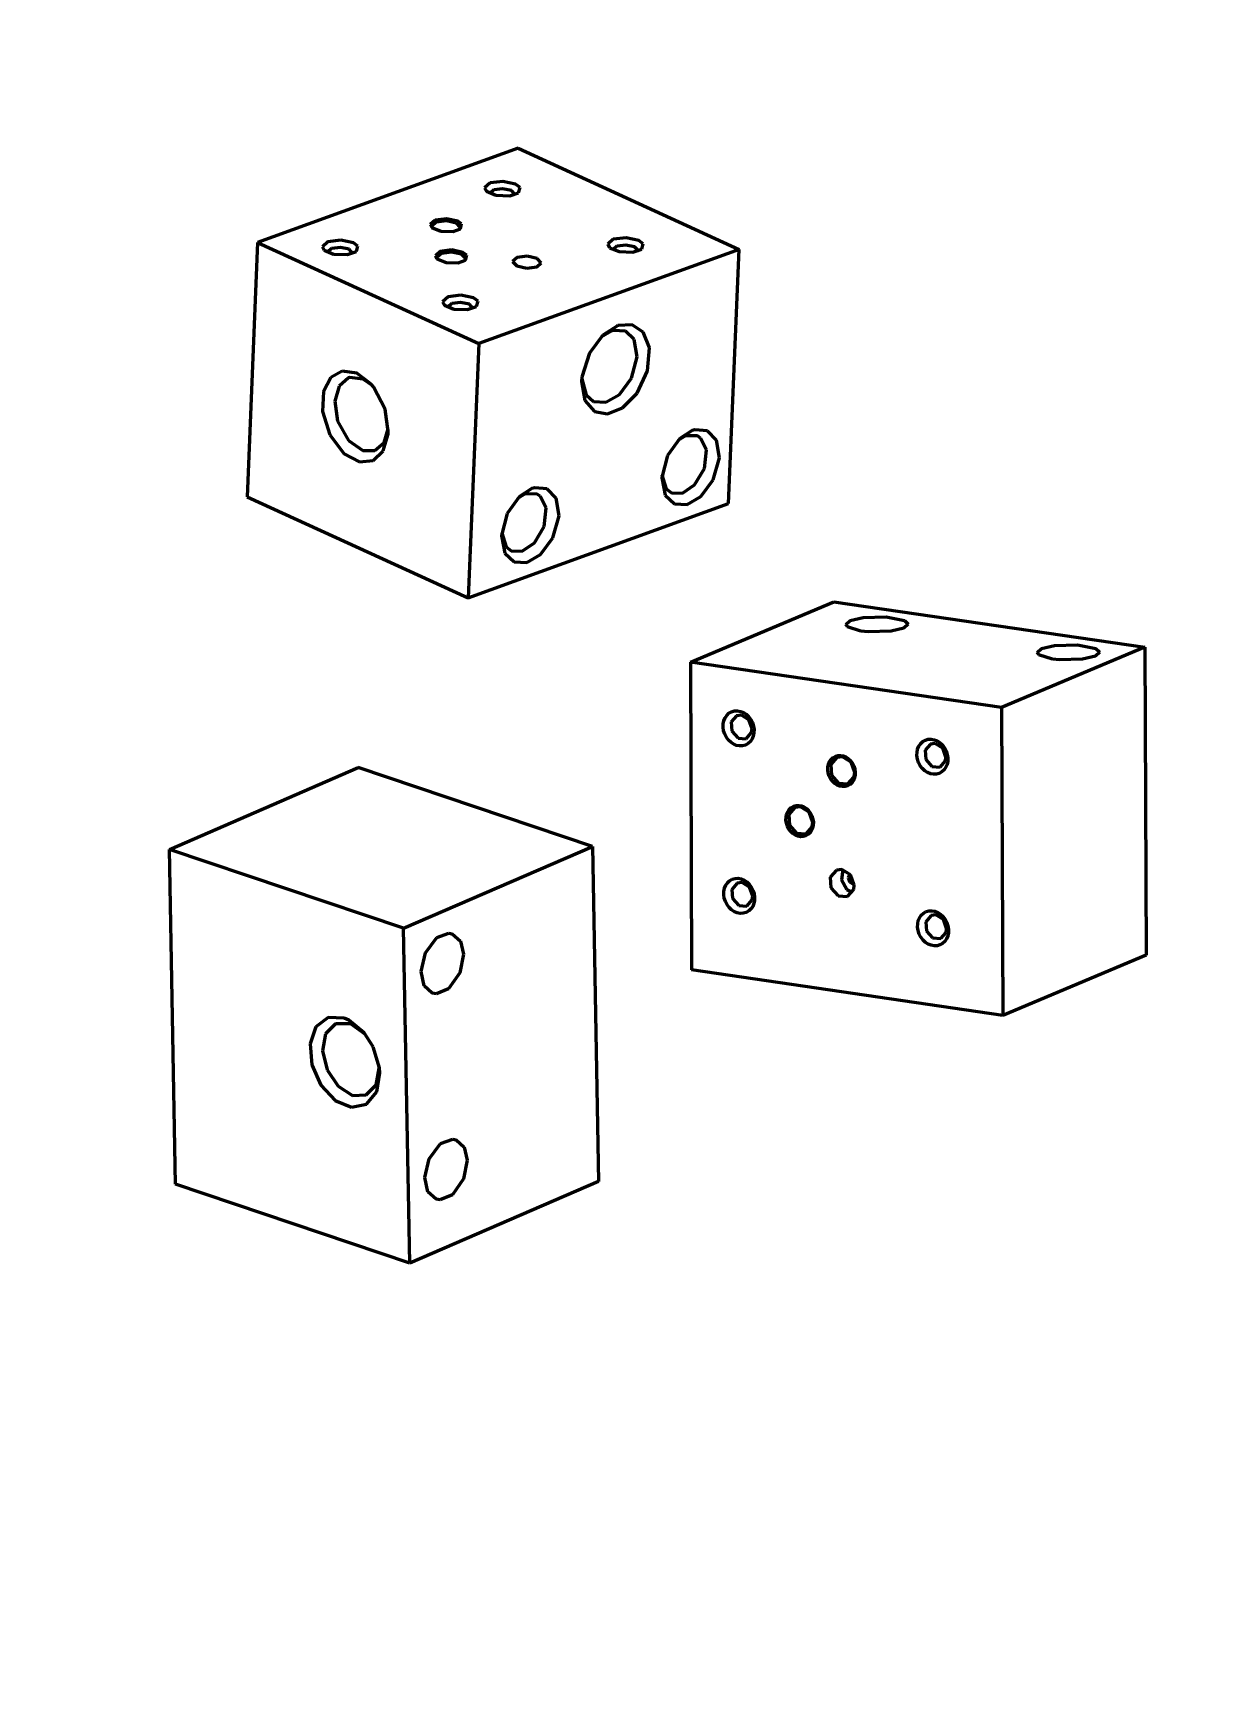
# Model space of a CAD drawing. Header units: millimetres. Extents: x 0 to 210, y 0 to 297.
import ezdxf

# ---------------------------------------------------------------- set-up
doc = ezdxf.new("R2010")
doc.units = ezdxf.units.MM
doc.linetypes.add('K5LT_BASIC', pattern=[0])
doc.layers.add('Системный слой (1)', color=7, linetype='Continuous', true_color=0x909090)

# ---------------------------------------------------------------- blocks, each defined once
blk = doc.blocks.new('U0')
at = {"layer": 'Системный слой (1)', "color": 5, "linetype": 'K5LT_BASIC', "lineweight": 60, "true_color": 0x0000ff}
for p, q in [((88.21, 214.4), (86.81, 213.57)), ((88.34, 214.44), (88.21, 214.4)), ((90.33, 214.38), (88.34, 214.44)), ((90.9, 214.02), (90.33, 214.38)), ((91.96, 211.92), (90.9, 214.02)), ((91.59, 208.53), (91.96, 211.92)), ((89.84, 205.61), (91.59, 208.53)), ((83.98, 207.4), (84.76, 204.93)), ((87.67, 204.14), (89.84, 205.61)), ((84.76, 204.93), (85.67, 204.2)), ((85.67, 204.2), (87.67, 204.14))]:
    blk.add_line(p, q, dxfattribs=at)
blk = doc.blocks.new('U1')
at = {"layer": 'Системный слой (1)', "color": 5, "linetype": 'K5LT_BASIC', "lineweight": 60, "true_color": 0x0000ff}
for p, q in [((87.16, 213.93), (84.98, 210.89)), ((89.39, 215.35), (87.16, 213.93)), ((89.9, 215.5), (89.39, 215.35)), ((92.14, 215.32), (89.9, 215.5)), ((93.76, 213.63), (92.14, 215.32)), ((84.98, 210.89), (83.95, 206.95)), ((94.27, 210.44), (93.76, 213.63)), ((93.17, 206.5), (94.27, 210.44)), ((83.95, 206.95), (83.94, 206.9)), ((83.94, 206.9), (84.54, 203.8)), ((90.96, 203.53), (93.17, 206.5)), ((84.54, 203.8), (86.21, 202.2)), ((86.21, 202.2), (88.47, 202.1)), ((88.47, 202.1), (90.96, 203.53))]:
    blk.add_line(p, q, dxfattribs=at)
blk = doc.blocks.new('U2')
at = {"layer": 'Системный слой (1)', "color": 5, "linetype": 'K5LT_BASIC', "lineweight": 60, "true_color": 0x0000ff}
for p, q in [((116.94, 224.79), (115.53, 223.97)), ((117.06, 224.83), (116.94, 224.79)), ((119.06, 224.78), (117.06, 224.83)), ((119.62, 224.41), (119.06, 224.78)), ((120.68, 222.31), (119.62, 224.41)), ((120.31, 218.93), (120.68, 222.31)), ((112.7, 217.79), (113.48, 215.32)), ((118.56, 216), (120.31, 218.93)), ((113.48, 215.32), (114.39, 214.59)), ((114.39, 214.59), (116.39, 214.54)), ((116.39, 214.54), (118.56, 216))]:
    blk.add_line(p, q, dxfattribs=at)
blk = doc.blocks.new('U3')
at = {"layer": 'Системный слой (1)', "color": 5, "linetype": 'K5LT_BASIC', "lineweight": 60, "true_color": 0x0000ff}
for p, q in [((118.11, 225.74), (115.88, 224.32)), ((118.62, 225.89), (118.11, 225.74)), ((120.86, 225.71), (118.62, 225.89)), ((115.88, 224.32), (113.7, 221.29)), ((122.48, 224.02), (120.86, 225.71)), ((123, 220.84), (122.48, 224.02)), ((113.7, 221.29), (112.67, 217.34)), ((121.89, 216.9), (123, 220.84)), ((112.67, 217.34), (112.67, 217.29)), ((112.67, 217.29), (113.26, 214.19)), ((119.68, 213.93), (121.89, 216.9)), ((113.26, 214.19), (114.93, 212.59)), ((117.19, 212.49), (119.68, 213.93)), ((114.93, 212.59), (117.19, 212.49))]:
    blk.add_line(p, q, dxfattribs=at)
blk = doc.blocks.new('U4')
at = {"layer": 'Системный слой (1)', "color": 5, "linetype": 'K5LT_BASIC', "lineweight": 60, "true_color": 0x0000ff}
for p, q in [((103.57, 243.59), (101.76, 242.51)), ((103.99, 243.72), (103.57, 243.59)), ((106.19, 243.57), (103.99, 243.72)), ((107.7, 242.07), (106.19, 243.57)), ((108.27, 239), (107.7, 242.07)), ((107.23, 235.14), (108.27, 239)), ((98.34, 235.04), (99.1, 232.18)), ((105.07, 232.23), (107.23, 235.14)), ((99.1, 232.18), (100.43, 230.99)), ((102.63, 230.85), (105.07, 232.23)), ((100.43, 230.99), (102.63, 230.85))]:
    blk.add_line(p, q, dxfattribs=at)
blk = doc.blocks.new('U5')
at = {"layer": 'Системный слой (1)', "color": 5, "linetype": 'K5LT_BASIC', "lineweight": 60, "true_color": 0x0000ff}
for p, q in [((104.74, 244.54), (102.11, 242.86)), ((104.81, 244.56), (104.74, 244.54)), ((107.34, 244.73), (104.81, 244.56)), ((109.36, 243.4), (107.34, 244.73)), ((102.11, 242.86), (99.69, 239.6)), ((110.47, 240.58), (109.36, 243.4)), ((110.13, 236.46), (110.47, 240.58)), ((99.69, 239.6), (98.36, 235.32)), ((98.36, 235.32), (98.3, 234.54)), ((108.25, 232.45), (110.13, 236.46)), ((98.3, 234.54), (98.89, 231.12)), ((105.64, 229.81), (108.25, 232.45)), ((98.89, 231.12), (100.59, 229.17)), ((100.59, 229.17), (102.95, 228.73)), ((102.95, 228.73), (105.64, 229.81))]:
    blk.add_line(p, q, dxfattribs=at)
blk = doc.blocks.new('U6')
at = {"layer": 'Системный слой (1)', "color": 5, "linetype": 'K5LT_BASIC', "lineweight": 60, "true_color": 0x0000ff}
for p, q in [((56.51, 235.18), (54.83, 233.74)), ((56.77, 235.27), (56.51, 235.18)), ((59.13, 234.99), (56.77, 235.27)), ((60.86, 233.75), (59.13, 234.99)), ((54.83, 233.74), (54.07, 231.05)), ((54.07, 231.05), (54.56, 227.46)), ((54.56, 227.46), (56.52, 223.97)), ((62.89, 223.62), (63.64, 226.06)), ((56.52, 223.97), (59.08, 222.19)), ((61.22, 222.17), (62.89, 223.62)), ((59.08, 222.19), (61.22, 222.17))]:
    blk.add_line(p, q, dxfattribs=at)
blk = doc.blocks.new('U7')
at = {"layer": 'Системный слой (1)', "color": 5, "linetype": 'K5LT_BASIC', "lineweight": 60, "true_color": 0x0000ff}
for p, q in [((53.33, 235.27), (52.05, 232.76)), ((55.41, 236.43), (53.33, 235.27)), ((58.04, 236.03), (55.41, 236.43)), ((60.54, 234.12), (58.04, 236.03)), ((52.05, 232.76), (51.88, 229.15)), ((61.01, 233.57), (60.54, 234.12)), ((63.07, 229.59), (61.01, 233.57)), ((51.88, 229.15), (53.16, 224.97)), ((63.63, 225.57), (63.07, 229.59)), ((53.16, 224.97), (55.72, 221.59)), ((62.74, 222.13), (63.61, 225.13)), ((63.61, 225.13), (63.63, 225.57)), ((55.72, 221.59), (58.51, 220.13)), ((58.51, 220.13), (60.95, 220.4)), ((60.95, 220.4), (62.74, 222.13))]:
    blk.add_line(p, q, dxfattribs=at)
blk = doc.blocks.new('U8')
at = {"layer": 'Системный слой (1)', "color": 5, "linetype": 'K5LT_BASIC', "lineweight": 60, "true_color": 0x0000ff}
for p, q in [((55.07, 258.59), (53.48, 258.38)), ((56.63, 258.25), (55.07, 258.59)), ((53.48, 258.38), (52.8, 257.77)), ((52.8, 257.77), (52.8, 257.72)), ((57.26, 257.58), (56.63, 258.25)), ((56.63, 258.25), (56.63, 258.25)), ((57.25, 257.54), (57.26, 257.58))]:
    blk.add_line(p, q, dxfattribs=at)
blk = doc.blocks.new('U9')
at = {"layer": 'Системный слой (1)', "color": 5, "linetype": 'K5LT_BASIC', "lineweight": 60, "true_color": 0x0000ff}
for p, q in [((52.83, 259.61), (51.84, 258.72)), ((51.84, 258.72), (52.16, 258.11)), ((55.12, 259.91), (52.83, 259.61)), ((57.39, 259.43), (55.12, 259.91)), ((58.19, 258.81), (57.39, 259.43)), ((57.93, 257.88), (58.19, 258.81)), ((52.16, 258.11), (53.85, 257.4)), ((53.85, 257.4), (56.32, 257.33)), ((56.32, 257.33), (57.93, 257.88))]:
    blk.add_line(p, q, dxfattribs=at)
blk = doc.blocks.new('U10')
at = {"layer": 'Системный слой (1)', "color": 5, "linetype": 'K5LT_BASIC', "lineweight": 60, "true_color": 0x0000ff}
for p, q in [((74.37, 249.75), (73.39, 248.86)), ((76.67, 250.04), (74.37, 249.75)), ((78.93, 249.56), (76.67, 250.04)), ((79.74, 248.95), (78.93, 249.56)), ((73.39, 248.86), (73.7, 248.25)), ((73.7, 248.25), (75.4, 247.54)), ((75.4, 247.54), (77.87, 247.46)), ((77.87, 247.46), (79.47, 248.01)), ((79.47, 248.01), (79.74, 248.95))]:
    blk.add_line(p, q, dxfattribs=at)
blk = doc.blocks.new('U11')
at = {"layer": 'Системный слой (1)', "color": 5, "linetype": 'K5LT_BASIC', "lineweight": 60, "true_color": 0x0000ff}
for p, q in [((75.03, 248.52), (74.35, 247.9)), ((74.35, 247.9), (74.35, 247.86)), ((76.61, 248.72), (75.03, 248.52)), ((78.18, 248.39), (76.61, 248.72)), ((78.8, 247.72), (78.18, 248.39)), ((78.18, 248.39), (78.18, 248.39)), ((78.8, 247.68), (78.8, 247.72))]:
    blk.add_line(p, q, dxfattribs=at)
blk = doc.blocks.new('U12')
at = {"layer": 'Системный слой (1)', "color": 5, "linetype": 'K5LT_BASIC', "lineweight": 60, "true_color": 0x0000ff}
for p, q in [((104.63, 258.81), (103.95, 258.19)), ((106.21, 259.01), (104.63, 258.81)), ((107.78, 258.68), (106.21, 259.01)), ((108.41, 258.01), (107.78, 258.68)), ((107.78, 258.68), (107.78, 258.68)), ((103.95, 258.19), (103.95, 258.15)), ((108.4, 257.96), (108.41, 258.01))]:
    blk.add_line(p, q, dxfattribs=at)
blk = doc.blocks.new('U13')
at = {"layer": 'Системный слой (1)', "color": 5, "linetype": 'K5LT_BASIC', "lineweight": 60, "true_color": 0x0000ff}
for p, q in [((103.97, 260.04), (102.99, 259.14)), ((102.99, 259.14), (103.31, 258.54)), ((103.31, 258.54), (105, 257.83)), ((106.27, 260.33), (103.97, 260.04)), ((108.53, 259.85), (106.27, 260.33)), ((109.34, 259.24), (108.53, 259.85)), ((109.08, 258.3), (109.34, 259.24)), ((105, 257.83), (107.47, 257.75)), ((107.47, 257.75), (109.08, 258.3))]:
    blk.add_line(p, q, dxfattribs=at)
blk = doc.blocks.new('U14')
at = {"layer": 'Системный слой (1)', "color": 5, "linetype": 'K5LT_BASIC', "lineweight": 60, "true_color": 0x0000ff}
for p, q in [((82.56, 268.91), (81.89, 268.29)), ((81.89, 268.29), (81.89, 268.25)), ((84.15, 269.11), (82.56, 268.91)), ((85.71, 268.78), (84.15, 269.11)), ((85.72, 268.78), (85.71, 268.78)), ((86.34, 268.11), (85.72, 268.78)), ((86.34, 268.06), (86.34, 268.11))]:
    blk.add_line(p, q, dxfattribs=at)
blk = doc.blocks.new('U15')
at = {"layer": 'Системный слой (1)', "color": 5, "linetype": 'K5LT_BASIC', "lineweight": 60, "true_color": 0x0000ff}
for p, q in [((84.2, 270.43), (81.91, 270.14)), ((86.47, 269.95), (84.2, 270.43)), ((81.91, 270.14), (80.92, 269.24)), ((80.92, 269.24), (81.24, 268.64)), ((81.24, 268.64), (82.94, 267.93)), ((82.94, 267.93), (85.41, 267.85)), ((85.41, 267.85), (87.01, 268.4)), ((87.27, 269.34), (86.47, 269.95)), ((87.01, 268.4), (87.27, 269.34))]:
    blk.add_line(p, q, dxfattribs=at)
blk = doc.blocks.new('U16')
at = {"layer": 'Системный слой (1)', "color": 5, "linetype": 'K5LT_BASIC', "lineweight": 60, "true_color": 0x0000ff}
for p, q in [((72.25, 263.1), (71.47, 262.38)), ((71.47, 262.38), (71.61, 262.02)), ((74.08, 263.33), (72.25, 263.1)), ((75.89, 262.95), (74.08, 263.33)), ((76.61, 262.17), (75.89, 262.95)), ((75.89, 262.95), (75.89, 262.95)), ((76.44, 261.81), (76.61, 262.17))]:
    blk.add_line(p, q, dxfattribs=at)
blk = doc.blocks.new('U17')
at = {"layer": 'Системный слой (1)', "color": 5, "linetype": 'K5LT_BASIC', "lineweight": 60, "true_color": 0x0000ff}
for p, q in [((72.05, 263.47), (71.18, 262.67)), ((71.18, 262.67), (71.46, 262.13)), ((71.46, 262.13), (73.09, 261.48)), ((74.1, 263.73), (72.05, 263.47)), ((73.09, 261.48), (75.28, 261.45)), ((76.12, 263.3), (74.1, 263.73)), ((75.28, 261.45), (76.6, 261.92)), ((76.8, 262.8), (76.12, 263.3)), ((76.6, 261.92), (76.8, 262.8))]:
    blk.add_line(p, q, dxfattribs=at)
blk = doc.blocks.new('U18')
at = {"layer": 'Системный слой (1)', "color": 5, "linetype": 'K5LT_BASIC', "lineweight": 60, "true_color": 0x0000ff}
for p, q in [((72.96, 257.87), (72.09, 257.07)), ((72.09, 257.07), (72.37, 256.54)), ((72.37, 256.54), (74, 255.88)), ((75.01, 258.13), (72.96, 257.87)), ((74, 255.88), (76.19, 255.85)), ((77.03, 257.7), (75.01, 258.13)), ((76.19, 255.85), (77.51, 256.32)), ((77.71, 257.21), (77.03, 257.7)), ((77.51, 256.32), (77.71, 257.21))]:
    blk.add_line(p, q, dxfattribs=at)
blk = doc.blocks.new('U19')
at = {"layer": 'Системный слой (1)', "color": 5, "linetype": 'K5LT_BASIC', "lineweight": 60, "true_color": 0x0000ff}
for p, q in [((73.16, 257.5), (72.38, 256.79)), ((72.38, 256.79), (72.52, 256.42)), ((74.99, 257.73), (73.16, 257.5)), ((76.8, 257.35), (74.99, 257.73)), ((77.52, 256.58), (76.8, 257.35)), ((76.8, 257.35), (76.8, 257.35)), ((77.35, 256.22), (77.52, 256.58))]:
    blk.add_line(p, q, dxfattribs=at)
blk = doc.blocks.new('U20')
at = {"layer": 'Системный слой (1)', "color": 5, "linetype": 'K5LT_BASIC', "lineweight": 60, "true_color": 0x0000ff}
for p, q in [((86.72, 256.75), (85.93, 256.04)), ((85.93, 256.04), (86.66, 255.26)), ((88.55, 256.99), (86.72, 256.75)), ((90.36, 256.6), (88.55, 256.99)), ((90.3, 255.11), (91.08, 255.83)), ((91.08, 255.83), (90.36, 256.6)), ((90.36, 256.6), (90.36, 256.6)), ((86.66, 255.26), (88.46, 254.88)), ((88.46, 254.88), (90.3, 255.11))]:
    blk.add_line(p, q, dxfattribs=at)
blk = doc.blocks.new('U21')
at = {"layer": 'Системный слой (1)', "color": 5, "linetype": 'K5LT_BASIC', "lineweight": 60, "true_color": 0x0000ff}
for p, q in [((145.65, 190.99), (146.43, 191.71)), ((145.93, 190.56), (145.65, 190.99)), ((148.37, 189.81), (145.93, 190.56)), ((146.43, 191.71), (148.74, 192.26)), ((148.74, 192.26), (152.86, 192.36)), ((152.86, 192.36), (156.18, 191.69)), ((156.07, 190.32), (153.76, 189.77)), ((156.85, 191.04), (156.07, 190.32)), ((156.18, 191.69), (156.85, 191.04)), ((149.64, 189.67), (148.37, 189.81)), ((153.76, 189.77), (149.64, 189.67))]:
    blk.add_line(p, q, dxfattribs=at)
blk = doc.blocks.new('U22')
at = {"layer": 'Системный слой (1)', "color": 5, "linetype": 'K5LT_BASIC', "lineweight": 60, "true_color": 0x0000ff}
for p, q in [((180.73, 186.69), (183.05, 187.24)), ((183.05, 187.24), (187.17, 187.34)), ((187.17, 187.34), (190.49, 186.68)), ((179.95, 185.98), (180.73, 186.69)), ((180.23, 185.55), (179.95, 185.98)), ((182.67, 184.79), (180.23, 185.55)), ((183.94, 184.66), (182.67, 184.79)), ((188.06, 184.76), (183.94, 184.66)), ((190.38, 185.31), (188.06, 184.76)), ((191.15, 186.02), (190.38, 185.31)), ((190.49, 186.68), (191.15, 186.02))]:
    blk.add_line(p, q, dxfattribs=at)
blk = doc.blocks.new('U23')
at = {"layer": 'Системный слой (1)', "color": 5, "linetype": 'K5LT_BASIC', "lineweight": 60, "true_color": 0x0000ff}
for p, q in [((126.08, 174.63), (125.13, 173.52)), ((125.13, 173.52), (125.24, 171.86)), ((126.94, 174.73), (126.08, 174.63)), ((128.29, 173.9), (126.94, 174.73)), ((128.86, 172.29), (128.29, 173.9)), ((128.76, 171.62), (128.86, 172.29)), ((125.24, 171.86), (126.35, 170.61)), ((126.35, 170.61), (127.81, 170.52)), ((127.81, 170.52), (128.76, 171.62))]:
    blk.add_line(p, q, dxfattribs=at)
blk = doc.blocks.new('U24')
at = {"layer": 'Системный слой (1)', "color": 5, "linetype": 'K5LT_BASIC', "lineweight": 60, "true_color": 0x0000ff}
for p, q in [((126.19, 144.61), (125.24, 143.5)), ((125.24, 143.5), (125.35, 141.84)), ((127.05, 144.71), (126.19, 144.61)), ((128.4, 143.88), (127.05, 144.71)), ((128.97, 142.27), (128.4, 143.88)), ((125.35, 141.84), (126.46, 140.59)), ((126.46, 140.59), (127.92, 140.5)), ((127.92, 140.5), (128.87, 141.61)), ((128.87, 141.61), (128.97, 142.27))]:
    blk.add_line(p, q, dxfattribs=at)
blk = doc.blocks.new('U25')
at = {"layer": 'Системный слой (1)', "color": 5, "linetype": 'K5LT_BASIC', "lineweight": 60, "true_color": 0x0000ff}
for p, q in [((160.93, 138.81), (159.98, 137.7)), ((159.98, 137.7), (160.09, 136.03)), ((161.78, 138.91), (160.93, 138.81)), ((163.14, 138.08), (161.78, 138.91)), ((163.7, 136.47), (163.14, 138.08)), ((160.09, 136.03), (161.2, 134.79)), ((161.2, 134.79), (162.66, 134.69)), ((162.66, 134.69), (163.61, 135.8)), ((163.61, 135.8), (163.7, 136.47))]:
    blk.add_line(p, q, dxfattribs=at)
blk = doc.blocks.new('U26')
at = {"layer": 'Системный слой (1)', "color": 5, "linetype": 'K5LT_BASIC', "lineweight": 60, "true_color": 0x0000ff}
for p, q in [((160.82, 169.55), (159.86, 168.44)), ((161.67, 169.65), (160.82, 169.55)), ((163.02, 168.82), (161.67, 169.65)), ((159.86, 168.44), (159.97, 166.78)), ((159.97, 166.78), (161.08, 165.54)), ((162.54, 165.44), (163.49, 166.55)), ((163.59, 167.22), (163.02, 168.82)), ((163.49, 166.55), (163.59, 167.22)), ((161.08, 165.54), (162.54, 165.44))]:
    blk.add_line(p, q, dxfattribs=at)
blk = doc.blocks.new('U27')
at = {"layer": 'Системный слой (1)', "color": 5, "linetype": 'K5LT_BASIC', "lineweight": 60, "true_color": 0x0000ff}
for p, q in [((144.05, 167.16), (142.94, 165.88)), ((145.03, 167.28), (144.05, 167.16)), ((146.6, 166.32), (145.03, 167.28)), ((147.25, 164.46), (146.6, 166.32)), ((142.94, 165.88), (143.07, 163.96)), ((143.07, 163.96), (144.35, 162.52)), ((146.04, 162.41), (147.14, 163.69)), ((147.14, 163.69), (147.25, 164.46)), ((144.35, 162.52), (146.04, 162.41))]:
    blk.add_line(p, q, dxfattribs=at)
blk = doc.blocks.new('U28')
at = {"layer": 'Системный слой (1)', "color": 5, "linetype": 'K5LT_BASIC', "lineweight": 60, "true_color": 0x0000ff}
for p, q in [((136.54, 158.19), (135.43, 156.91)), ((137.52, 158.31), (136.54, 158.19)), ((139.09, 157.35), (137.52, 158.31)), ((135.43, 156.91), (135.56, 154.99)), ((135.56, 154.99), (136.84, 153.56)), ((138.53, 153.44), (139.63, 154.73)), ((139.74, 155.5), (139.09, 157.35)), ((139.63, 154.73), (139.74, 155.5)), ((136.84, 153.56), (138.53, 153.44))]:
    blk.add_line(p, q, dxfattribs=at)
blk = doc.blocks.new('U29')
at = {"layer": 'Системный слой (1)', "color": 5, "linetype": 'K5LT_BASIC', "lineweight": 60, "true_color": 0x0000ff}
for p, q in [((143.97, 146.96), (142.86, 145.67)), ((142.86, 145.67), (142.99, 143.75)), ((144.95, 147.07), (143.97, 146.96)), ((146.52, 146.12), (144.95, 147.07)), ((147.17, 144.26), (146.52, 146.12)), ((142.99, 143.75), (144.27, 142.32)), ((145.96, 142.21), (147.06, 143.49)), ((147.06, 143.49), (147.17, 144.26)), ((144.27, 142.32), (145.96, 142.21))]:
    blk.add_line(p, q, dxfattribs=at)
blk = doc.blocks.new('U30')
at = {"layer": 'Системный слой (1)', "color": 5, "linetype": 'K5LT_BASIC', "lineweight": 60, "true_color": 0x0000ff}
for p, q in [((146.37, 146.28), (146.1, 145.59)), ((146.1, 145.59), (146.36, 144.81)), ((146.36, 144.81), (147.01, 144.41)), ((147.01, 144.41), (147.17, 144.39))]:
    blk.add_line(p, q, dxfattribs=at)
blk = doc.blocks.new('U31')
at = {"layer": 'Системный слой (1)', "color": 5, "linetype": 'K5LT_BASIC', "lineweight": 60, "true_color": 0x0000ff}
for p, q in [((145.14, 147.04), (144.87, 145.2)), ((144.87, 145.2), (145.86, 143.5)), ((145.86, 143.5), (146.84, 142.99))]:
    blk.add_line(p, q, dxfattribs=at)
blk = doc.blocks.new('U32')
at = {"layer": 'Системный слой (1)', "color": 5, "linetype": 'K5LT_BASIC', "lineweight": 60, "true_color": 0x0000ff}
for p, q in [((73.03, 97.93), (75.2, 98.71)), ((75.2, 98.71), (75.8, 98.6)), ((75.8, 98.6), (77.25, 97.28)), ((70.22, 91.85), (70.97, 95.19)), ((70.97, 95.19), (73.03, 97.93)), ((77.25, 97.28), (77.8, 94.93)), ((77.8, 94.93), (77.14, 91.61)), ((70.76, 89.3), (70.22, 91.85)), ((72.22, 87.98), (70.76, 89.3)), ((77.14, 91.61), (75.14, 88.77)), ((72.95, 87.86), (72.22, 87.98)), ((75.14, 88.77), (72.95, 87.86))]:
    blk.add_line(p, q, dxfattribs=at)
blk = doc.blocks.new('U33')
at = {"layer": 'Системный слой (1)', "color": 5, "linetype": 'K5LT_BASIC', "lineweight": 60, "true_color": 0x0000ff}
for p, q in [((70.3, 132.13), (72.35, 134.86)), ((72.35, 134.86), (74.52, 135.64)), ((74.52, 135.64), (75.12, 135.53)), ((75.12, 135.53), (76.58, 134.21)), ((76.58, 134.21), (77.12, 131.86)), ((69.54, 128.78), (70.3, 132.13)), ((77.12, 131.86), (76.47, 128.54)), ((70.09, 126.23), (69.54, 128.78)), ((76.47, 128.54), (74.46, 125.7)), ((71.54, 124.92), (70.09, 126.23)), ((72.27, 124.8), (71.54, 124.92)), ((74.46, 125.7), (72.27, 124.8))]:
    blk.add_line(p, q, dxfattribs=at)
blk = doc.blocks.new('U34')
at = {"layer": 'Системный слой (1)', "color": 5, "linetype": 'K5LT_BASIC', "lineweight": 60, "true_color": 0x0000ff}
for p, q in [((50.69, 118.86), (49.64, 115.82)), ((52.88, 120.51), (50.69, 118.86)), ((55.72, 120.41), (52.88, 120.51)), ((56.58, 120.05), (55.72, 120.41)), ((59.34, 117.78), (56.58, 120.05)), ((60.93, 115.3), (59.34, 117.78)), ((49.64, 115.82), (49.96, 112.06)), ((62.06, 111.51), (60.93, 115.3)), ((49.96, 112.06), (51.58, 108.4)), ((61.57, 107.22), (62.13, 110.62)), ((62.13, 110.62), (62.06, 111.51)), ((51.58, 108.4), (54.14, 105.66)), ((59.75, 105), (61.57, 107.22)), ((54.14, 105.66), (57.08, 104.44)), ((57.08, 104.44), (59.75, 105))]:
    blk.add_line(p, q, dxfattribs=at)
blk = doc.blocks.new('U35')
at = {"layer": 'Системный слой (1)', "color": 5, "linetype": 'K5LT_BASIC', "lineweight": 60, "true_color": 0x0000ff}
for p, q in [((54.2, 119.37), (52.42, 117.58)), ((54.29, 119.41), (54.2, 119.37)), ((56.83, 119.41), (54.29, 119.41)), ((57.02, 119.34), (56.83, 119.41)), ((59.56, 117.5), (57.02, 119.34)), ((52.42, 117.58), (51.86, 114.56)), ((51.86, 114.56), (52.67, 111.13)), ((52.67, 111.13), (54.64, 108.2)), ((61.47, 108.46), (62.03, 111.48)), ((62.03, 111.48), (62.01, 111.86)), ((54.64, 108.2), (57.23, 106.58)), ((59.69, 106.67), (61.47, 108.46)), ((57.23, 106.58), (59.69, 106.67))]:
    blk.add_line(p, q, dxfattribs=at)

msp = doc.modelspace()

# ---------------------------------------------------------------- linework, layer by layer
at = {"layer": 'Системный слой (1)', "color": 5, "linetype": 'K5LT_BASIC', "lineweight": 60, "true_color": 0x0000ff}
for p, q in [((86.92, 276.38), (40.24, 259.49)), ((86.92, 276.38), (126.53, 258.24)), ((40.24, 259.49), (38.35, 213.9)), ((40.24, 259.49), (79.86, 241.35)), ((126.53, 258.24), (79.86, 241.35)), ((124.64, 212.66), (126.53, 258.24)), ((79.86, 241.35), (77.96, 195.77)), ((38.35, 213.9), (77.96, 195.77)), ((77.96, 195.77), (124.64, 212.66)), ((117.81, 184.26), (143.53, 195.05)), ((143.53, 195.05), (199.27, 186.91)), ((117.81, 184.26), (118.02, 129.07)), ((173.56, 176.11), (117.81, 184.26)), ((199.27, 186.91), (173.56, 176.11)), ((199.27, 186.91), (199.48, 131.71)), ((173.56, 176.11), (173.77, 120.92)), ((24.44, 150.68), (58.28, 165.33)), ((100.23, 151.17), (58.28, 165.33)), ((25.54, 90.66), (24.44, 150.68)), ((66.4, 136.53), (24.44, 150.68)), ((66.4, 136.53), (100.23, 151.17)), ((100.23, 151.17), (101.33, 91.16)), ((67.49, 76.51), (66.4, 136.53)), ((199.48, 131.71), (173.77, 120.92)), ((173.77, 120.92), (118.02, 129.07)), ((67.49, 76.51), (25.54, 90.66)), ((101.33, 91.16), (67.49, 76.51))]:
    msp.add_line(p, q, dxfattribs=at)
for centre, major_axis in [((126.43, 172.36), (-1.25, 2.98)), ((161.16, 167.28), (-1.25, 2.98)), ((144.89, 164.72), (-1.11, 2.65)), ((137.38, 155.75), (-1.11, 2.65)), ((126.54, 142.34), (-1.25, 2.98)), ((161.28, 136.53), (-1.25, 2.98))]:
    msp.add_ellipse(centre, major_axis=major_axis, ratio=0.830014, dxfattribs=at)

# ---------------------------------------------------------------- block references
at = {"layer": 'Системный слой (1)'}
for name in ['U15', 'U14', 'U17', 'U16', 'U9', 'U8', 'U13', 'U12', 'U18', 'U19', 'U20', 'U10', 'U11', 'U5', 'U4', 'U7', 'U6', 'U3', 'U2', 'U1', 'U0', 'U21', 'U22', 'U23', 'U26', 'U27', 'U28', 'U29', 'U31', 'U30', 'U24', 'U25', 'U33', 'U34', 'U35', 'U32']:
    msp.add_blockref(name, (0, 0), dxfattribs=at)

doc.saveas('drawing.dxf')
